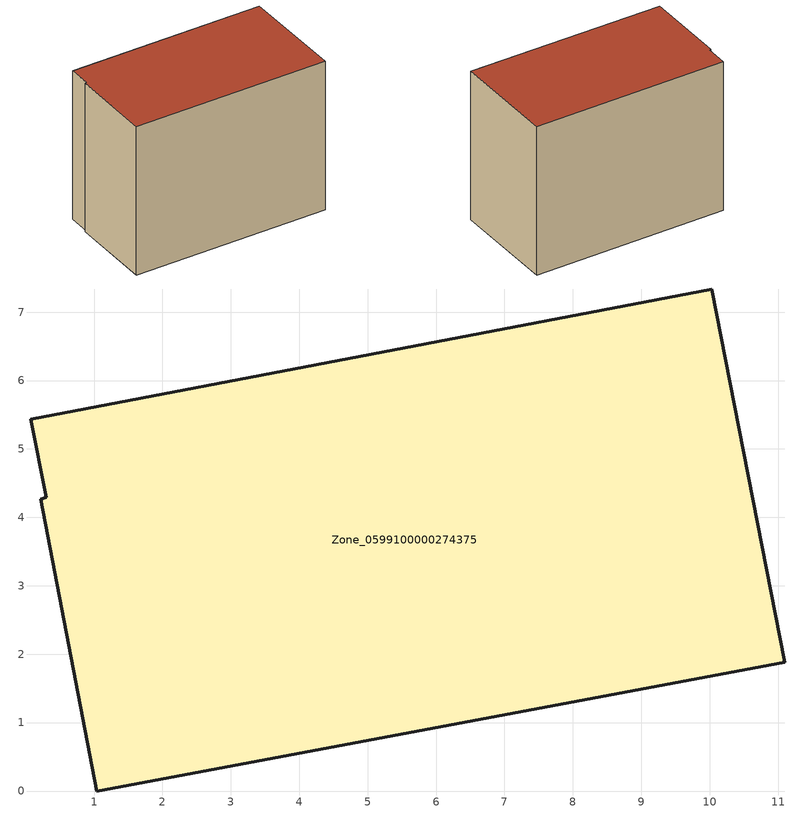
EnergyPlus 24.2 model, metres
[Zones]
Zone_0599100000274375
 floor ground (C_G): 0.22,4.26 0.3,4.3 0.08,5.44 10.03,7.34 11.09,1.88 1.04,0 z0
 wall outside (C_F): 1.04,0 11.09,1.88 10.03,7.34 0.08,5.44 0.3,4.3 0.22,4.26 1.04,0 z0:8.07
 roof outside (C_R): 0.3,4.3 0.22,4.26 1.04,0 11.09,1.88 10.03,7.34 0.08,5.44 z8.07
[BUILDING]
Pand.0599100000274375: North Axis=0; Terrain=City; Loads Convergence Tolerance Value=0.04; Temperature Convergence Tolerance Value=0.4; Solar Distribution=FullExterior; Maximum Number of Warmup Days=25; Minimum Number of Warmup Days=1
[Site:Location]
Rotterdam.The.Hague.AP_ZH_NLD Design_Conditions: Latitude=51.96; Longitude=4.45; Time Zone=1; Elevation=-4.5
[SITE:GROUNDTEMPERATURE:BUILDINGSURFACE]
18, 18, 18, 18, 18, 18, 18, 18, 18, 18, 18, 18
[MATERIAL] Thermal Absorptance=0.9; Solar Absorptance=0.7; Visible Absorptance=0.7
Name | Roughness | Thickness | Conductivity | Density | Specific Heat
G.TI.1946 | MediumSmooth | 0.15 | 1 | 540 | 1210
F.TI.1946 | Rough | 0.3 | 0.857143 | 1920 | 840
R.TI.1946 | MediumRough | 0.2 | 0.1 | 1500 | 1000
[CONSTRUCTION]
C_G: G.TI.1946
C_F: F.TI.1946
C_R: R.TI.1946
[ZONE]
Zone_0599100000274375: Type=1; Multiplier=1; Ceiling Height=Autocalculate; Volume=Autocalculate; Floor Area=autocalculate; Part of Total Floor Area=Yes
[ZONEINFILTRATION:DESIGNFLOWRATE]
Infil_Zone_0599100000274375: Zone or ZoneList or Space or SpaceList=Zone_0599100000274375; Schedule=AlwaysOn; Design Flow Rate Calculation Method=Flow/Area; Flow Rate per Floor Area=0.003; Constant Term Coefficient=1; Temperature Term Coefficient=0; Velocity Term Coefficient=0; Velocity Squared Term Coefficient=0
[HVACTEMPLATE:ZONE:IDEALLOADSAIRSYSTEM]
Zone_0599100000274375: Maximum Heating Supply Air Temperature=50; Minimum Cooling Supply Air Temperature=13; Maximum Heating Supply Air Humidity Ratio=0.0156; Minimum Cooling Supply Air Humidity Ratio=0.0077; Heating Limit=NoLimit; Cooling Limit=NoLimit; Dehumidification Control Type=ConstantSensibleHeatRatio; Cooling Sensible Heat Ratio=0.7; Dehumidification Setpoint=60; Humidification Control Type=None; Humidification Setpoint=30; Outdoor Air Method=None; Outdoor Air Flow Rate per Person=0.00944; Outdoor Air Flow Rate per Zone Floor Area=0; Outdoor Air Flow Rate per Zone=0; Demand Controlled Ventilation Type=None; Outdoor Air Economizer Type=NoEconomizer; Heat Recovery Type=None; Sensible Heat Recovery Effectiveness=0.7; Latent Heat Recovery Effectiveness=0.65
[ZONECONTROL:THERMOSTAT]
ThermostatControl_Zone_0599100000274375: Zone or ZoneList=Zone_0599100000274375; Control Type Schedule=DualSetpointControlType; Control 1=Thermostat_Zone_0599100000274375; Temperature Difference Between Cutout And Setpoint=0
[THERMOSTATSETPOINT:DUALSETPOINT]
Thermostat_Zone_0599100000274375: Heating Setpoint Temperature Schedule=HeatingSetpoint_Zone_0599100000274375; Cooling Setpoint Temperature Schedule=CoolingSetpoint_Zone_0599100000274375
[SCHEDULE:COMPACT]
HeatingSetpoint_Zone_0599100000274375: Through: 12/31, For: AllDays, Until: 24:00, 21
CoolingSetpoint_Zone_0599100000274375: Through: 12/31, For: AllDays, Until: 24:00, 24
DualSetpointControlType: Through: 12/31, For: AllDays, Until: 24:00, 4
AlwaysOn: Through: 12/31, For: AllDays, Until: 24:00, 1
